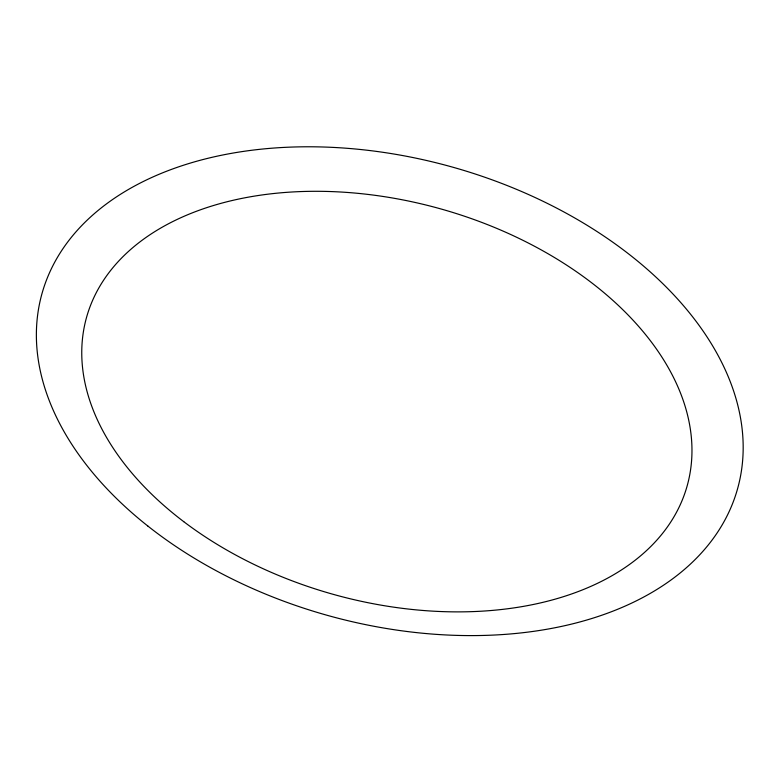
<?xml version="1.0" encoding="UTF-8"?>
<svg xmlns="http://www.w3.org/2000/svg" width="782" height="782" viewBox="0 0 782 782"><rect width="100%" height="100%" fill="white"/><g stroke="black" fill="none" stroke-linecap="round" stroke-linejoin="round"><path stroke-width="1.17" d="M147.818 526.022A361.225 232.694 15.7 0 0 733.829 500.314A361.225 232.694 15.7 0 0 287.688 147.231A361.225 232.694 15.7 0 0 147.818 526.022M183.741 521.662A311.901 200.075 15.7 0 0 685.589 491.057A311.901 200.075 15.7 0 0 291.246 192.04A311.901 200.075 15.7 0 0 183.741 521.662"/></g></svg>
